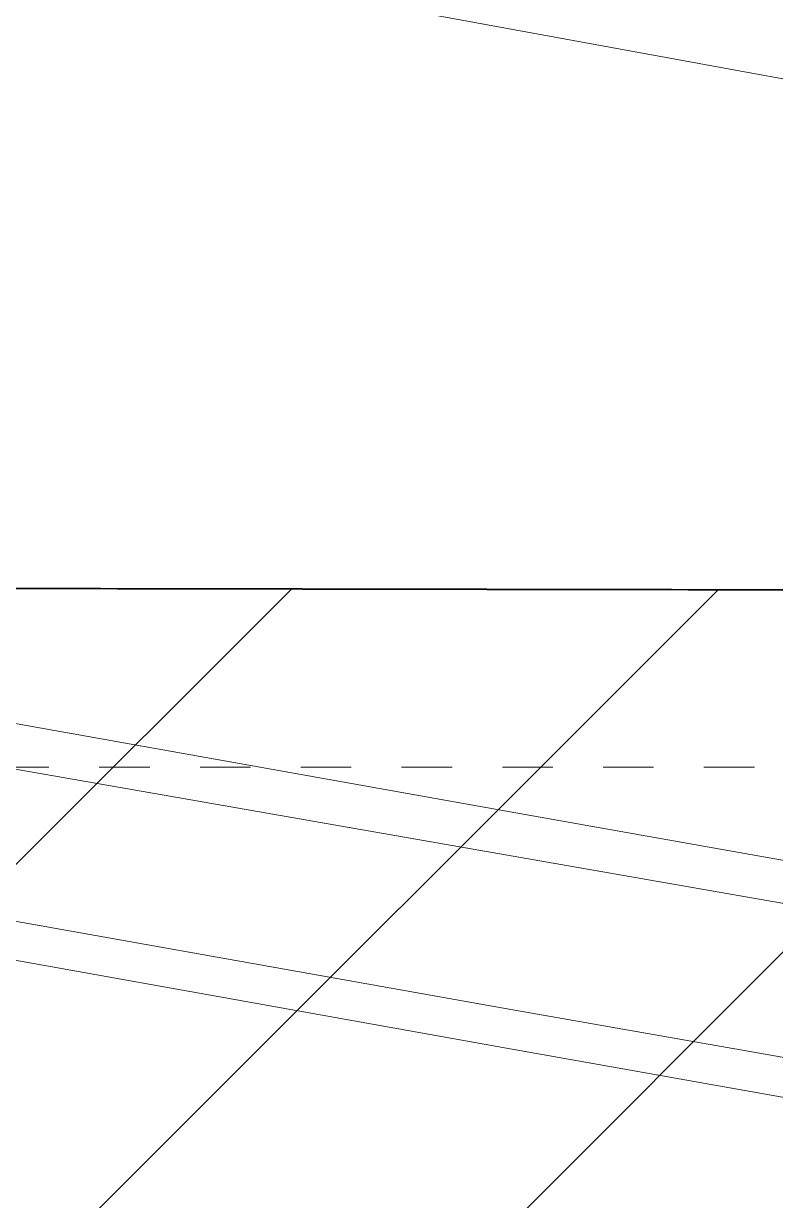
# Model space of a CAD drawing. Header units: metres. Extents: x -1147 to -802, y 5 to 567.
# Drawn here: x -1042.082 to -1040.589, y 519.826 to 522.164 of the extents above; entities that cross this region are included whole.
import ezdxf

# ---------------------------------------------------------------- set-up
doc = ezdxf.new("R2010")
doc.units = ezdxf.units.M
doc.linetypes.add('JacobsDash', pattern=[0.0045, 0.003, -0.0015])
for name, color, linetype, lineweight in [('A-DETL', 7, 'Continuous', 13), ('A-DETL-GENF', 7, 'Continuous', 9), ('A-GENM', 7, 'Continuous', 35)]:
    doc.layers.add(name, color=color, linetype=linetype, lineweight=lineweight)

# ---------------------------------------------------------------- blocks, each defined once
blk = doc.blocks.new('T2DPAA-T2D-PWA-SU-M2D-000002_dwg-40815123-DRG-2873010 - GENERAL ARRANGEMENT PLAN')
at = {"color": 254, "lineweight": 18, "true_color": 0xe1e1e1}
for p, q in [((-193.3661, 1082.3208), (-193.5354, 1084.3488)), ((-193.6154, 1084.2088), (-193.3809, 1081.4998)), ((-193.9493, 1083.7507), (-193.826, 1082.2558)), ((-193.8743, 1083.7587), (-193.749, 1082.2638)), ((-193.2371, 1080.7838), (-193.3661, 1082.3208)), ((-193.826, 1082.2558), (-193.6998, 1080.7608)), ((-193.749, 1082.2638), (-193.6208, 1080.7688))]:
    blk.add_line(p, q, dxfattribs=at)
at = {"color": 254, "lineweight": 18, "true_color": 0xeaeaea}
blk.add_line((-191.9403, 1083.7001), (-191.7209, 1080.9164), dxfattribs=at)
blk = doc.blocks.new('T2DPAA-T2D-PWA-SU-M2D-000100_Survey_rvt-1-DRG-2873010 - GENERAL ARRANGEMENT PLAN')
at = {"color": 254, "lineweight": 18, "true_color": 0xe1e1e1, "rotation": 75.11694444444437}
blk.add_blockref('T2DPAA-T2D-PWA-SU-M2D-000002_dwg-40815123-DRG-2873010 - GENERAL ARRANGEMENT PLAN', (-45.8213, 429.4778), dxfattribs=at)
blk = doc.blocks.new('T2DPAA-T2D-C3S-RS-M3D-100334_rvt-1-DRG-2873010 - GENERAL ARRANGEMENT PLAN')
at = {"layer": 'A-GENM', "color": 9, "lineweight": 25, "true_color": 0xbebebe}
blk.add_open_spline([(-1120.0411, 521.0019), (-1120.3964, 521.0026), (-1120.9294, 521.0035), (-1121.64, 521.0048), (-1122.173, 521.0057), (-1122.7059, 521.0067), (-1123.4166, 521.0079), (-1124.3048, 521.0095), (-1125.3708, 521.0114), (-1126.4367, 521.0133), (-1127.5026, 521.0152), (-1128.5685, 521.0171), (-1129.6345, 521.019), (-1130.7004, 521.0209), (-1131.7663, 521.0228), (-1132.8322, 521.0247), (-1133.8981, 521.0266), (-1134.964, 521.0284), (-1136.03, 521.0303), (-1137.0958, 521.0322), (-1138.1618, 521.0341), (-1139.2277, 521.036), (-1140.2935, 521.0379), (-1141.3594, 521.0398), (-1142.4253, 521.0417), (-1143.4912, 521.0436), (-1144.5571, 521.0455), (-1145.6229, 521.0474), (-1146.6888, 521.0493), (-1148.1099, 521.0518), (-1149.531, 521.0543), (-1150.9521, 521.0569), (-1152.0179, 521.0588), (-1152.7315, 521.06), (-1153.0899, 521.0607), (-1153.0929, 521.0607)], degree=3, knots=[-1, -1, -1, -1, -0.9705882, -0.9558824, -0.9411765, -0.9264706, -0.9117647, -0.8823529, -0.8529412, -0.8235294, -0.7941176, -0.7647059, -0.7352941, -0.7058824, -0.6764706, -0.6470588, -0.6176471, -0.5882353, -0.5588235, -0.5294118, -0.5, -0.4705882, -0.4411765, -0.4117647, -0.3823529, -0.3529412, -0.3235294, -0.2941176, -0.2647059, -0.2352941, -0.1764706, -0.1470588, -0.1176471, -0.0882353, -0.0879804, -0.0879804, -0.0879804, -0.0879804], dxfattribs=at)
at = {"layer": 'A-GENM', "color": 253, "lineweight": 25, "true_color": 0xa3a3a3}
for points in [[(-1143.4912, 521.0436), (-1143.1359, 521.043), (-1142.4253, 521.0417), (-1141.7147, 521.0404), (-1141.3594, 521.0398)], [(-1141.3594, 521.0398), (-1141.0041, 521.0392), (-1140.2935, 521.0379), (-1139.583, 521.0367), (-1139.2277, 521.036)]]:
    blk.add_open_spline(points, degree=3, dxfattribs=at)

msp = doc.modelspace()

# ---------------------------------------------------------------- hatches: boundary and pattern name
at = {"layer": 'A-DETL-GENF'}
h = msp.add_hatch(dxfattribs=at)
h.set_pattern_fill('FP_4', color=256, style=0, pattern_type=2)
h.set_pattern_definition([(45, (100.7304, 3.6), (-0.42426407, 0.42426407), [])])
h.paths.add_polyline_path([(-1044.8599, 504.6318), (-1044.8599, 504.6318), (-1044.8514, 509.3818), (-1041.7374, 509.3762), (-1041.7364, 509.9226), (-1041.3603, 509.9228), (-1039.424, 521.0371), (-1052.6625, 521.0588), (-1052.6625, 504.6456), (-1044.8734, 504.6318)])
h.paths.add_polyline_path([(-1050.2024, 509.9451), (-1050.2024, 509.9451), (-1050.2024, 509.9486)])
h.paths.add_polyline_path([(-1049.0673, 510.0547), (-1049.0673, 510.0548), (-1049.0673, 510.2574)])

# ---------------------------------------------------------------- linework, layer by layer
at = {"layer": 'A-DETL', "color": 143, "linetype": 'JacobsDash', "lineweight": 15, "true_color": 0x78aac8}
msp.add_line((-1019.6313, 520.687), (-1052.6625, 520.687), dxfattribs=at)

# ---------------------------------------------------------------- block references
at = {"color": 254, "lineweight": 5, "true_color": 0xe1e1e1}
msp.add_blockref('T2DPAA-T2D-PWA-SU-M2D-000100_Survey_rvt-1-DRG-2873010 - GENERAL ARRANGEMENT PLAN', (100.4304, 0), dxfattribs=at)
at = {"lineweight": 5}
msp.add_blockref('T2DPAA-T2D-C3S-RS-M3D-100334_rvt-1-DRG-2873010 - GENERAL ARRANGEMENT PLAN', (100.4304, 0), dxfattribs=at)

doc.saveas('drawing.dxf')
